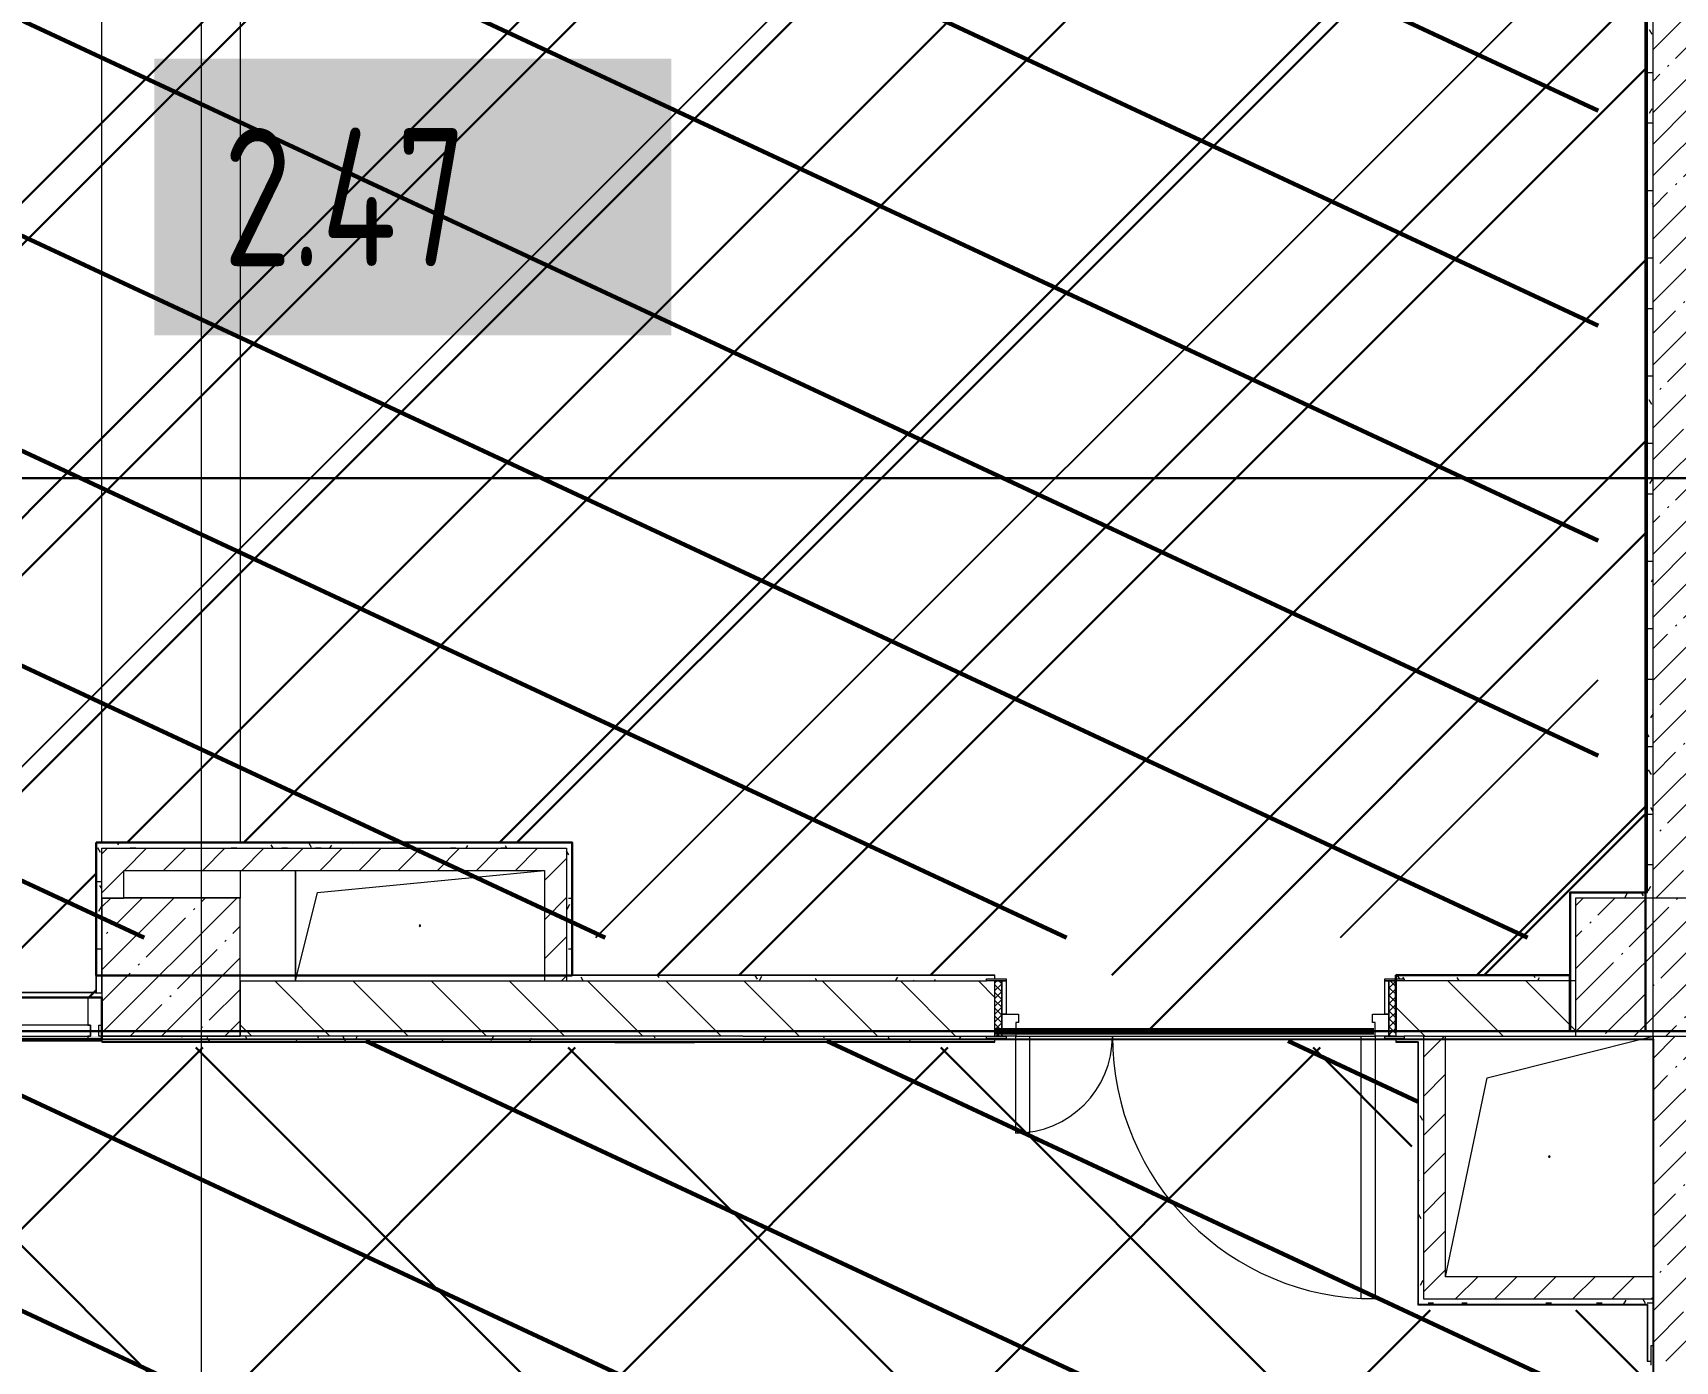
# Model space of a CAD drawing. Header units: millimetres. Extents: x -164500 to 426394, y -23753 to 102118.
# Drawn here: x 264123 to 270062, y 12224 to 17028 of the extents above; entities that cross this region are included whole.
import ezdxf
from ezdxf import colors
from ezdxf.entities.mleader import LeaderData, LeaderLine
from ezdxf.math import Vec2, Vec3

# ---------------------------------------------------------------- set-up
doc = ezdxf.new("R2010")
doc.units = ezdxf.units.MM
doc.linetypes.add('Осевая', pattern=[6350, 1270, -952.5, 3175, -952.5])
for name, color, linetype, lineweight in [('0) шлифовка', 5, 'Continuous', 60), ('284 стык. профилей', 1, 'Continuous', 120), ('5.1) Л-4  Линолеум спортзал', 140, 'Continuous', 30), ('5.2) Л-1 Линолеум', 100, 'Continuous', 30), ('5.3) Линолем обрезка', 100, 'Continuous', 30), ('9.1) Рулон', 30, 'Continuous', 30), ('A-DOOR-2', 7, 'Continuous', 5), ('A-DOOR-FRAM-2', 7, 'Continuous', 5), ('A-FLOR', 7, 'Continuous', 9), ('A-GENM', 7, 'Continuous', 9), ('A-GLAZ-CURT', 7, 'Continuous', 9), ('A-GLAZ-CURT-2', 7, 'Continuous', 20), ('A-GLAZ-CWMG', 7, 'Continuous', 9), ('A-GLAZ-CWMG-1', 7, 'Continuous', 20), ('A-WALL', 7, 'Continuous', 5), ('I-WALL', 7, 'Continuous', 5), ('S-COLS', 7, 'Continuous', 9), ('S-COLS-1', 7, 'Continuous', 5), ('Оси', 7, 'Continuous', 9), ('Оси-2', 7, 'Осевая', 9)]:
    doc.layers.add(name, color=color, linetype=linetype, lineweight=lineweight)
for name, color, linetype in [('1.2) плитка КР3', 160, 'Continuous'), ('2) защита вин плитк', 6, 'Continuous'), ('3.1) Наливной пол', 3, 'Continuous'), ('3.2.1) Нал-ой пол 4 вып', 3, 'Continuous')]:
    doc.layers.add(name, color=color, linetype=linetype)
doc.layers.add('A-AREA-PATT-2', color=7, linetype='Continuous', lineweight=5, true_color=0xcde0ef, transparency=1)
for name, color, linetype, lineweight, true_color in [('A-DOOR-1', 7, 'Continuous', 5, 0xc0c0c0), ('A-DOOR-FRAM-1', 7, 'Continuous', 5, 0xc0c0c0), ('A-WALL-1', 9, 'Continuous', 5, 0x808080), ('A-WALL-FNSH-1', 9, 'Continuous', 5, 0x808080)]:
    doc.layers.add(name, color=color, linetype=linetype, lineweight=lineweight, true_color=true_color)
doc.styles.get("Standard").update_dxf_attribs({"font": 'ГОСТ тип А.ttf'})
doc.styles.add('СПДС', font='ГОСТ тип А.ttf', dxfattribs={"width": 0.9})
doc.dimstyles.new('А3', dxfattribs={"dimtxt": 333, "dimasz": 222, "dimexe": 222, "dimexo": 111, "dimgap": 111, "dimtad": 1, "dimtoh": 1, "dimdec": 0, "dimrnd": 0.0015, "dimzin": 0, "dimdsep": 46, "dimtxsty": 'Standard', "dimblk": 'OBLIQUE', "dimcen": 0, "dimclrd": 7, "dimclre": 7, "dimclrt": 7, "dimadec": 0, "dimazin": 0, "dimtfac": 1, "dimtdec": 0, "dimtofl": 0, "dimtmove": 0, "dimatfit": 3, "dimfxl": 1, "dimtolj": 1, "dimtzin": 0, "dimarcsym": 0})
pattern_1 = [(155, (149298.1, 20823.34), (-297.8825, -638.811), [])]
pattern_2 = [(45, (148772.12, -0.94), (-114.04925, 114.04925), []), (45, (148886.17, -0.94), (-114.04925, 114.04925), [201.612, -40.322, 6.706, -33.617])]
pattern_3 = [(45, (148772.12, -0.94), (-70.71068, 70.71068), [])]
pattern_4 = [(0, (148772.123, -0.94), (243.84, 60.96), [20.117, -162.763, 20.117, -162.763, -975.36]), (0, (148772.123, -0.94), (243.84, 60.96), [-365.76, 20.117, -345.643, 20.117, -162.763, -426.72]), (0, (148772.123, -0.94), (243.84, 60.96), [-914.4, 20.117, -101.803, 20.117, -284.683]), (120, (148863.563, 29.54), (-174.71291, 180.691634), [20.117, -162.763, 20.117, -162.763, -975.36]), (120, (148863.563, 29.54), (-174.71291, 180.691634), [-365.76, 20.117, -345.643, 20.117, -162.763, -426.72]), (120, (148863.563, 29.54), (-174.71291, 180.691634), [-914.4, 20.117, -101.803, 20.117, -284.683]), (240, (148894.043, 151.46), (-69.12709, -241.651634), [20.117, -162.763, 20.117, -162.763, -975.36]), (240, (148894.043, 151.46), (-69.12709, -241.651634), [-365.76, 20.117, -345.643, 20.117, -162.763, -426.72]), (240, (148894.043, 151.46), (-69.12709, -241.651634), [-914.4, 20.117, -101.803, 20.117, -284.683])]
pattern_5 = [(45, (149298.1, 20823.3), (-1347.038, 1347.038), [])]
pattern_6 = [(45, (205553.1, 26879), (-493.914, 493.914), [])]

# ---------------------------------------------------------------- blocks, each defined once
blk = doc.blocks.new('GM_Отверстие прямоугольное _в плите_ - Отверстие-23877052-Объем проектирования 2 этажа')
at = {"layer": 'A-GENM'}
for p, q in [((-225, 285), (375, 435)), ((-375, -435), (-225, 285))]:
    blk.add_line(p, q, dxfattribs=at)
for start, end in [(360, 180), (180, 360)]:
    blk.add_arc((0, 0), 2.5, start, end, dxfattribs=at)
blk = doc.blocks.new('BSC_Колонна _Прямоугольная - 500х500-22291386-Объем проектирования 2 этажа')
at = {"layer": 'S-COLS-1'}
h = blk.add_hatch(dxfattribs=at)
h.set_pattern_fill('FP_171', color=256, style=0, pattern_type=2)
h.set_pattern_definition([(45, (-121180, -13650), (-114.04925, 114.04925), []), (45, (-121065.95, -13650), (-114.04925, 114.04925), [201.613, -40.323, 6.706, -33.617])])
h.paths.add_polyline_path([(62, -250), (250, -250), (250, 250), (-250, 250), (-250, -250), (30, -250)])
for p, q in [((250, 250), (-250, 250)), ((-250, 250), (-250, -250)), ((250, -250), (250, 250)), ((-250, -250), (250, -250))]:
    blk.add_line(p, q, dxfattribs=at)
blk = doc.blocks.new('GM_Отверстие прямоугольное _в плите_ - Отверстие-23876685-Объем проектирования 2 этажа')
at = {"layer": 'A-GENM'}
for p, q in [((-450, -200), (-450, 200)), ((-450, 200), (-450, -200)), ((-370, 120), (450, 200)), ((-450, -200), (-370, 120))]:
    blk.add_line(p, q, dxfattribs=at)
for start, end in [(360, 180), (180, 360)]:
    blk.add_arc((0, 0), 2.5, start, end, dxfattribs=at)
blk = doc.blocks.new('Системная панель - Стекло - 40мм-32428871-Объем проектирования 2 этажа')
at = {"layer": 'A-GLAZ-CURT-2'}
for p, q in [((749.5, 0), (-749.5, 0)), ((-749.5, 0), (-749.5, -40)), ((749.5, -40), (749.5, 0)), ((-749.5, -40), (749.5, -40))]:
    blk.add_line(p, q, dxfattribs=at)
blk = doc.blocks.new('Прямоугольный импост - Импост структурный с накладкой - 160мм Темный-32428319-Объем проектирования 2 этажа')
at = {"layer": 'A-GLAZ-CWMG-1'}
for p, q in [((0, 140), (-50, 140)), ((-50, 140), (-50, 40)), ((0, 40), (0, 140)), ((-50, 40), (-40, 40)), ((-40, 0), (-50, 0)), ((-50, 0), (-50, -17)), ((-40, 40), (-40, 0)), ((-10, 0), (-10, 40)), ((-10, 40), (0, 40)), ((0, 0), (-10, 0)), ((0, -17), (0, 0)), ((-50, -17), (0, -17))]:
    blk.add_line(p, q, dxfattribs=at)
blk = doc.blocks.new('Прямоугольный импост - Импост структурный с накладкой - 160мм Темный-32428868-Объем проектирования 2 этажа')
at = {"layer": 'A-GLAZ-CWMG'}
for p, q in [((114070.5, 13540), (115549.5, 13540)), ((114070.5, 13383), (115549.5, 13383))]:
    blk.add_line(p, q, dxfattribs=at)
blk = doc.blocks.new('_Oblique')
at = {"color": 0, "linetype": 'ByBlock', "lineweight": -2}
blk.add_line((-0.5, -0.5), (0.5, 0.5), dxfattribs=at)
blk = doc.blocks.new('*D1714')
at = {"layer": '5.3) Линолем обрезка', "color": 7, "lineweight": -2, "transparency": 16777216}
for p, q in [((269844.1, 21128.1), (258391.2, 21128.1)), ((258613.2, 13418.1), (258613.2, 21128.1)), ((269844.1, 13418.1), (258391.2, 13418.1))]:
    blk.add_line(p, q, dxfattribs=at)
at = {"layer": 'Defpoints', "color": 0, "transparency": 16777216}
for p in [(258613.2, 21128.1), (269955.1, 21128.1), (269955.1, 13418.1)]:
    blk.add_point(p, dxfattribs=at)
at = {"layer": '5.3) Линолем обрезка', "color": 7, "lineweight": -2, "transparency": 16777216, "xscale": 222, "yscale": 222, "zscale": 222}
for p, rotation in [((258613.2, 21128.1), 90), ((258613.2, 13418.1), 270)]:
    blk.add_blockref('_Oblique', p, dxfattribs=dict(at, rotation=rotation))
at = {"layer": '5.3) Линолем обрезка', "color": 7, "transparency": 16777216, "insert": (258335.7, 17273.1), "char_height": 333, "attachment_point": 5, "rotation": 90}
blk.add_mtext('\\A1;7710', dxfattribs=at)

msp = doc.modelspace()

# ---------------------------------------------------------------- hatches: boundary and pattern name
at = {"layer": '0) шлифовка', "true_color": 0x2776bb}
h = msp.add_hatch(dxfattribs=at)
h.set_pattern_fill('ANSI31', color=152, scale=222, angle=110)
h.set_pattern_definition(pattern_1)
h.paths.add_polyline_path([(269784.036, 20823.34), (259815.67, 20823.34), (259815.67, 13755.828), (269784.036, 13755.828)])
h = msp.add_hatch(dxfattribs=at)
h.set_pattern_fill('ANSI31', color=152, scale=222, angle=110)
h.set_pattern_definition(pattern_1)
h.paths.add_polyline_path([(269131.123, 13382.092), (247337.033, 13382.092), (247337.033, 11340), (249581.123, 11340), (249581.123, 10644.781), (270211.701, 10644.781), (270211.701, 12429), (269131.123, 12429)])
at = {"layer": '2) защита вин плитк'}
h = msp.add_hatch(dxfattribs=at)
h.set_pattern_fill('ANSI31', color=256, scale=600)
h.set_pattern_definition(pattern_5)
h.paths.add_polyline_path([(269784.036, 20823.34), (259815.67, 20823.34), (259815.67, 13755.828), (269784.036, 13755.828)])
h = msp.add_hatch(dxfattribs=at)
h.set_pattern_fill('ANSI31', color=256, scale=600)
h.set_pattern_definition(pattern_5)
h.paths.add_polyline_path([(269784.036, 20823.34), (259815.67, 20823.34), (259815.67, 13755.828), (269784.036, 13755.828)])
at = {"layer": '3.1) Наливной пол'}
h = msp.add_hatch(dxfattribs=at)
h.set_pattern_fill('ANSI31', color=256, scale=600)
h.set_pattern_definition(pattern_5)
h.paths.add_polyline_path([(269784.036, 20823.34), (259815.67, 20823.34), (259815.67, 13755.828), (269784.036, 13755.828)])
at = {"layer": '3.2.1) Нал-ой пол 4 вып'}
h = msp.add_hatch(dxfattribs=at)
h.set_pattern_fill('ANSI31', color=256, scale=600)
h.set_pattern_definition(pattern_5)
h.paths.add_polyline_path([(269784.036, 20823.34), (259815.67, 20823.34), (259815.67, 13755.828), (269784.036, 13755.828)])
at = {"layer": '5.1) Л-4  Линолеум спортзал'}
h = msp.add_hatch(dxfattribs=at)
h.set_pattern_fill('ANSI31', color=256, scale=300)
h.set_pattern_definition([(45, (149298.1, 10739.2), (-673.519, 673.519), [])])
h.paths.add_polyline_path([(269961.123, 20723.059), (268901.34, 20723.059), (268902.34, 21128.059), (267308.621, 21128.059), (267308.621, 20727.059), (266907.621, 20728.059), (266906.621, 21128.059), (264893.572, 21128.059), (264893.572, 20728.092), (264121.572, 20727.092), (264121.572, 21128.059), (259843.123, 21128.059), (259850.963, 13558.575), (264351.123, 13558.575), (264351.123, 14100.059), (266072.572, 14100.059), (266073.572, 13620.059), (269681.123, 13620.059), (269681.123, 13919.059), (269961.123, 13920.059), (269961.123, 18579.059), (269431.735, 18578.059), (269431.735, 19120.059), (269961.123, 19120.059)])
at = {"layer": '5.2) Л-1 Линолеум'}
h = msp.add_hatch(dxfattribs=at)
h.set_pattern_fill('ANSI37', color=256, scale=300)
h.set_pattern_definition([(45, (233742.1, 26815), (-673.52, 673.52), []), (135, (233742.1, 26815), (-673.52, -673.52), [])])
h.paths.add_polyline_path([(269110.123, 13358.059), (267681.572, 13358.059), (264084.683, 13358.059), (264084.683, 13357.059), (264084.566, 13357.059), (262884.801, 13357.059), (262616.689, 13357.059), (262558.977, 13357.059), (261416.689, 13357.059), (247472.123, 13358.059), (247472.123, 13199.058), (247472.123, 11320.058), (249581.123, 11320.058), (249581.123, 10600.059), (252396.123, 10600.059), (263233.261, 10600.059), (263233.261, 10601.059), (264224.33, 10601.059), (264934.694, 10600.934), (264934.694, 10601.059), (265456.354, 10601.059), (269940.123, 10600.059), (269940.123, 12408.059), (269110.123, 12408.059)])
at = {"layer": '5.3) Линолем обрезка', "transparency": 33554646}
h = msp.add_hatch(dxfattribs=at)
h.set_pattern_fill('ANSI31', color=5, scale=220)
h.set_pattern_definition(pattern_6)
h.paths.add_polyline_path([(269955.123, 17418.059), (259843.123, 17418.059), (259843.123, 15418.059), (269955.123, 15418.059)])
h = msp.add_hatch(dxfattribs=at)
h.set_pattern_fill('ANSI31', color=5, scale=220)
h.set_pattern_definition(pattern_6)
h.paths.add_polyline_path([(269955.123, 15418.059), (259843.123, 15418.059), (259843.123, 13539.059), (259872.623, 13539.059), (261317.623, 13539.059), (261367.623, 13539.059), (262792.623, 13539.059), (262842.623, 13539.059), (264321.623, 13539.059), (264372.123, 13539.059), (264372.123, 13556.059), (264352.123, 13556.059), (264352.123, 13554.059), (264351.123, 13554.059), (264351.123, 14100.059), (266072.572, 14100.059), (266073.572, 14100.059), (266073.572, 13620.059), (267602.123, 13620.059), (267602.123, 13619.059), (267602.123, 13607.059), (267642.123, 13607.059), (267642.123, 13599.059), (267642.123, 13479.059), (267687.123, 13479.059), (267687.123, 13449.059), (267677.123, 13449.059), (267677.123, 13418.059), (268977.123, 13418.059), (268977.123, 13449.059), (268967.123, 13449.059), (268967.123, 13479.059), (269012.123, 13479.059), (269012.123, 13599.059), (269012.123, 13607.059), (269052.123, 13607.059), (269052.123, 13620.059), (269681.123, 13620.059), (269681.123, 13920.059), (269955.123, 13920.059)])
at = {"layer": 'A-AREA-PATT-2'}
h = msp.add_hatch(color=256, dxfattribs=at)
h.paths.add_polyline_path([(247492.623, 13189.058), (247493.123, 13189.058), (247492.623, 13189.108)])
h.paths.add_polyline_path([(249962.123, 13379.059), (249962.123, 13382.059), (251337.123, 13380.547), (251337.123, 13379.059), (251387.123, 13380.547), (251387.123, 13382.059), (254321.623, 13382.909), (254321.623, 13399.059), (249872.123, 13399.059), (249872.123, 13382.059), (249912.123, 13382.059), (249912.123, 13379.059), (249947.164, 13379.059)])
h.paths.add_polyline_path([(261327.623, 13379.059), (261327.623, 13382.059), (264371.623, 13382.059), (264371.623, 13399.059), (259822.623, 13399.059), (259822.623, 13382.059), (259862.623, 13382.059), (259862.623, 13379.059), (259912.623, 13379.454), (259912.623, 13382.059), (261277.623, 13380.547), (261277.623, 13379.059), (261305.234, 13379.059)])
at = {"layer": 'A-DOOR-2'}
h = msp.add_hatch(dxfattribs=at)
h.set_pattern_fill('FP_214', color=256, style=0, pattern_type=2)
h.set_pattern_definition([(225, (269891.034, 13334.374), (-14.14214, 14.14214), []), (135, (269891.034, 13334.374), (14.14214, 14.14214), [])])
h.paths.add_polyline_path([(269027.123, 13399.059), (269052.123, 13400.825), (269052.123, 13599.059), (269027.123, 13598.264), (269027.123, 13587.52)])
at = {"layer": 'A-DOOR-FRAM-2'}
h = msp.add_hatch(dxfattribs=at)
h.set_pattern_fill('FP_215', color=256, style=0, pattern_type=2)
h.set_pattern_definition([(315, (267768.24, 13334.374), (-14.1421, -14.1421), []), (225, (267768.24, 13334.374), (-14.1421, 14.1421), [])])
h.paths.add_polyline_path([(267602.123, 13399.059), (267627.123, 13399.059), (267627.123, 13599.059), (267602.123, 13599.059)])
at = {"layer": 'I-WALL'}
h = msp.add_hatch(dxfattribs=at)
h.set_pattern_fill('FP_191', color=256, style=0, pattern_type=2)
h.set_pattern_definition(pattern_4)
h.paths.add_polyline_path([(269982.123, 13919.059), (269982.123, 18599.059), (269962.123, 18578.059), (269962.123, 13919.059)])
h.paths.add_polyline_path([(269962.123, 18579.059), (269982.123, 18599.059), (269962.123, 18599.059)])
h = msp.add_hatch(dxfattribs=at)
h.set_pattern_fill('FP_1', color=256, style=0, pattern_type=2)
h.set_pattern_definition(pattern_2)
h.paths.add_polyline_path([(269982.123, 10599.059), (270202.123, 10599.059), (270202.123, 10824.059), (269982.123, 10824.059), (269982.123, 10769.059)])
h.paths.add_polyline_path([(270085.873, 12224.059), (270202.123, 12224.059), (270202.123, 13399.059), (269982.123, 13399.059), (269982.123, 12224.059)])
h.paths.add_polyline_path([(270182.123, 13899.059), (270202.123, 13899.059), (270202.123, 18599.058), (269982.123, 18599.059), (269982.123, 13899.059), (270143.851, 13899.059)])
h = msp.add_hatch(dxfattribs=at)
h.set_pattern_fill('FP_191', color=256, style=0, pattern_type=2)
h.set_pattern_definition(pattern_4)
h.paths.add_polyline_path([(264352.123, 13556.059), (264372.123, 13556.059), (264371.375, 14099.059), (264352.123, 14099.059), (264352.123, 13573.232)])
h = msp.add_hatch(dxfattribs=at)
h.set_pattern_fill('FP_191', color=256, style=0, pattern_type=2)
h.set_pattern_definition(pattern_4)
h.paths.add_polyline_path([(265972.572, 14079.059), (266072.572, 14079.059), (266072.572, 14099.059), (264372.123, 14099.059), (264372.572, 14079.059), (265244.439, 14079.059)])
h = msp.add_hatch(dxfattribs=at)
h.set_pattern_fill('FP_22', color=256, style=0, pattern_type=2)
h.set_pattern_definition(pattern_3)
h.paths.add_polyline_path([(264452.123, 13899.059), (264452.123, 14079.059), (264372.123, 14079.059), (264372.572, 13899.059)])
h = msp.add_hatch(dxfattribs=at)
h.set_pattern_fill('FP_22', color=256, style=0, pattern_type=2)
h.set_pattern_definition(pattern_3)
h.paths.add_polyline_path([(265992.746, 13999.059), (266052.572, 13999.059), (266052.572, 14079.059), (264452.123, 14079.059), (264452.123, 13999.059), (265972.572, 13999.059)])
h = msp.add_hatch(dxfattribs=at)
h.set_pattern_fill('FP_191', color=256, style=0, pattern_type=2)
h.set_pattern_definition(pattern_4)
h.paths.add_polyline_path([(266072.572, 13599.059), (266070.35, 13616.836), (266052.572, 13599.059)])
h.paths.add_polyline_path([(266052.572, 13599.059), (266072.572, 13620.059), (266072.572, 14079.059), (266052.572, 14079.059), (266052.572, 13613.604)])
h = msp.add_hatch(dxfattribs=at)
h.set_pattern_fill('FP_22', color=256, style=0, pattern_type=2)
h.set_pattern_definition(pattern_3)
h.paths.add_polyline_path([(265972.572, 13599.059), (266052.572, 13599.059), (266052.572, 13999.059), (265972.572, 13999.059), (265972.572, 13972.081)])
h = msp.add_hatch(dxfattribs=at)
h.set_pattern_fill('FP_191', color=256, style=0, pattern_type=2)
h.set_pattern_definition(pattern_4)
h.paths.add_polyline_path([(269942.213, 13899.059), (269982.123, 13899.059), (269961.123, 13919.059), (269702.123, 13919.059), (269702.123, 13899.059), (269915.457, 13899.059)])
h.paths.add_polyline_path([(269982.123, 13899.059), (269982.123, 13919.059), (269962.123, 13919.059)])
h = msp.add_hatch(dxfattribs=at)
h.set_pattern_fill('FP_191', color=256, style=0, pattern_type=2)
h.set_pattern_definition(pattern_4)
h.paths.add_polyline_path([(269603.972, 13599.059), (269702.123, 13599.059), (269681.123, 13619.059), (269052.123, 13619.059), (269052.123, 13607.059), (269082.123, 13607.059), (269082.123, 13599.059), (269581.53, 13599.059)])
h.paths.add_polyline_path([(269702.123, 13599.059), (269702.123, 13619.059), (269682.123, 13619.059)])
h.paths.add_polyline_path([(266072.572, 13599.059), (267572.123, 13599.451), (267572.123, 13607.059), (267602.123, 13607.059), (267602.123, 13619.059), (266072.572, 13619.059), (266072.572, 13602.448)])
h = msp.add_hatch(dxfattribs=at)
h.set_pattern_fill('FP_23', color=256, style=0, pattern_type=2)
h.set_pattern_definition([(135, (148772.12, -0.94), (-141.42136, -141.42136), [])])
h.paths.add_polyline_path([(269580.845, 13399.059), (269702.123, 13399.059), (269702.123, 13599.059), (269052.123, 13599.059), (269052.123, 13399.059), (269280.163, 13399.059)])
h.paths.add_polyline_path([(267572.123, 13399.059), (267602.123, 13399.059), (267602.123, 13599.059), (264872.572, 13599.059), (264872.572, 13399.059), (266689.908, 13399.059)])
h = msp.add_hatch(dxfattribs=at)
h.set_pattern_fill('FP_191', color=256, style=0, pattern_type=2)
h.set_pattern_definition(pattern_4)
h.paths.add_polyline_path([(269131.123, 13379.059), (269132.123, 13399.059), (269082.123, 13399.059), (269082.123, 13391.059), (269052.123, 13391.059), (269052.123, 13379.059), (269082.123, 13379.059)])
h.paths.add_polyline_path([(266072.572, 13379.059), (267602.123, 13379.059), (267602.123, 13391.059), (267572.123, 13391.059), (267572.123, 13399.059), (264371.623, 13399.059), (264372.123, 13379.059), (266052.572, 13379.059)])
h = msp.add_hatch(dxfattribs=at)
h.set_pattern_fill('FP_191', color=256, style=0, pattern_type=2)
h.set_pattern_definition(pattern_4)
h.paths.add_polyline_path([(269132.123, 12429.059), (269152.123, 12429.059), (269152.123, 13399.059), (269132.123, 13396.933), (269132.123, 12447.168)])
h = msp.add_hatch(dxfattribs=at)
h.set_pattern_fill('FP_22', color=256, style=0, pattern_type=2)
h.set_pattern_definition(pattern_3)
h.paths.add_polyline_path([(269232.123, 12449.059), (269232.123, 13399.059), (269152.123, 13399.059), (269152.123, 12449.059)])
h = msp.add_hatch(dxfattribs=at)
h.set_pattern_fill('FP_22', color=256, style=0, pattern_type=2)
h.set_pattern_definition(pattern_3)
h.paths.add_polyline_path([(269232.123, 12449.059), (269982.123, 12449.059), (269982.123, 12529.059), (269232.123, 12529.059), (269232.123, 12453.678)])
h = msp.add_hatch(dxfattribs=at)
h.set_pattern_fill('FP_191', color=256, style=0, pattern_type=2)
h.set_pattern_definition(pattern_4)
h.paths.add_polyline_path([(269961.123, 12429.059), (269982.123, 12449.059), (269152.123, 12449.059), (269152.123, 12429.059), (269580.845, 12429.059)])
h.paths.add_polyline_path([(269982.123, 12429.059), (269982.123, 12449.059), (269962.123, 12429.059)])
h = msp.add_hatch(dxfattribs=at)
h.set_pattern_fill('FP_191', color=256, style=0, pattern_type=2)
h.set_pattern_definition(pattern_4)
h.paths.add_polyline_path([(269962.123, 10599.059), (269982.123, 10599.059), (269982.123, 10769.059), (269974.123, 10769.059), (269974.123, 10824.059), (269962.123, 10822.688), (269962.123, 10619.059)])
h.paths.add_polyline_path([(269974.123, 12224.059), (269974.123, 12279.059), (269982.123, 12279.059), (269982.123, 12429.059), (269962.123, 12429.034), (269962.123, 12224.059)])
at = {"layer": 'S-COLS-1'}
h = msp.add_hatch(dxfattribs=at)
h.set_pattern_fill('FP_1', color=256, style=0, pattern_type=2)
h.set_pattern_definition(pattern_2)
h.paths.add_polyline_path([(264372.572, 13399.059), (264872.123, 13399.059), (264872.123, 13899.059), (264372.123, 13899.059), (264372.123, 13399.059)])

# ---------------------------------------------------------------- linework, layer by layer
at = {"layer": '1.2) плитка КР3'}
msp.add_lwpolyline([(233742.123, 13389.059), (269982.123, 13389.059), (269982.123, 10599.059), (233742.123, 10599.059)], close=True, dxfattribs=at)
at = {"layer": '284 стык. профилей'}
msp.add_lwpolyline([(267602.123, 13418.059), (268972.003, 13418.059)], dxfattribs=at)
at = {"layer": '5.3) Линолем обрезка', "color": 30, "true_color": 0xf26722}
msp.add_lwpolyline([(259843.123, 21128.059), (269955.123, 21128.059), (269955.123, 13418.059), (259843.123, 13418.059)], close=True, dxfattribs=at)
at = {"layer": '5.3) Линолем обрезка'}
for points in [[(259843.123, 15418.059), (280343.123, 15418.059), (280343.123, 17418.059), (259843.123, 17418.059)], [(259843.123, 13418.059), (280343.123, 13418.059), (280343.123, 15418.059), (259843.123, 15418.059)], [(264351.123, 14100.059), (266072.572, 14100.059), (266072.572, 13619.059), (264351.123, 13619.059)], [(269682.123, 13919.059), (269955.123, 13919.059), (269955.123, 13418.059), (269682.123, 13418.059)], [(269681.123, 13620.059), (269052.123, 13620.059), (269052.123, 13418.059), (269681.123, 13418.059)], [(259843.123, 13539.059), (264371.623, 13539.059), (264371.623, 13389.059), (259843.123, 13389.059)]]:
    msp.add_lwpolyline(points, close=True, dxfattribs=at)
at = {"layer": 'A-DOOR-1'}
for p, q in [((267677.123, 13399.059), (267727.123, 13399.059)), ((267677.123, 13049.059), (267677.123, 13399.059)), ((267727.123, 13399.059), (267727.123, 13049.059)), ((268927.123, 13399.059), (268977.123, 13399.059)), ((268927.123, 12449.059), (268927.123, 13399.059)), ((268977.123, 13399.059), (268977.123, 12449.059)), ((267727.123, 13049.059), (267677.123, 13049.059)), ((268977.123, 12449.059), (268927.123, 12449.059))]:
    msp.add_line(p, q, dxfattribs=at)
for centre, radius, start, end in [((267677.123, 13399.059), 350, 270, 0), ((268977.123, 13399.059), 950, 180, 270)]:
    msp.add_arc(centre, radius, start, end, dxfattribs=at)
at = {"layer": 'A-DOOR-FRAM-1'}
for p, q in [((267572.123, 13607.059), (267642.123, 13607.059)), ((267572.123, 13599.059), (267572.123, 13607.059)), ((267642.123, 13607.059), (267642.123, 13599.059)), ((269012.123, 13599.059), (269012.123, 13607.059)), ((269012.123, 13607.059), (269082.123, 13607.059)), ((269082.123, 13607.059), (269082.123, 13599.059)), ((267642.123, 13599.059), (267572.123, 13599.059)), ((267602.123, 13599.059), (267627.123, 13599.059)), ((267602.123, 13399.059), (267602.123, 13599.059)), ((267627.123, 13599.059), (267627.123, 13399.059)), ((267627.123, 13599.059), (267642.123, 13599.059)), ((267627.123, 13479.059), (267627.123, 13599.059)), ((267642.123, 13599.059), (267642.123, 13479.059)), ((269012.123, 13479.059), (269012.123, 13599.059)), ((269012.123, 13599.059), (269027.123, 13599.059)), ((269082.123, 13599.059), (269012.123, 13599.059)), ((269027.123, 13399.059), (269027.123, 13599.059)), ((269027.123, 13599.059), (269052.123, 13599.059)), ((269027.123, 13599.059), (269027.123, 13479.059)), ((269052.123, 13599.059), (269052.123, 13399.059)), ((267627.123, 13479.059), (267687.123, 13479.059)), ((267627.123, 13399.059), (267627.123, 13479.059)), ((267642.123, 13479.059), (267627.123, 13479.059)), ((267677.123, 13449.059), (267677.123, 13399.059)), ((267687.123, 13449.059), (267677.123, 13449.059)), ((267687.123, 13479.059), (267687.123, 13449.059)), ((268967.123, 13479.059), (269027.123, 13479.059)), ((268967.123, 13449.059), (268967.123, 13479.059)), ((268977.123, 13449.059), (268967.123, 13449.059)), ((268977.123, 13399.059), (268977.123, 13449.059)), ((269027.123, 13479.059), (269012.123, 13479.059)), ((269027.123, 13479.059), (269027.123, 13399.059)), ((267572.123, 13399.059), (267642.123, 13399.059)), ((267572.123, 13391.059), (267572.123, 13399.059)), ((267642.123, 13391.059), (267572.123, 13391.059)), ((267627.123, 13399.059), (267602.123, 13399.059)), ((267677.123, 13399.059), (267627.123, 13399.059)), ((267642.123, 13399.059), (267642.123, 13391.059)), ((269027.123, 13399.059), (268977.123, 13399.059)), ((269012.123, 13391.059), (269012.123, 13399.059)), ((269012.123, 13399.059), (269082.123, 13399.059)), ((269082.123, 13391.059), (269012.123, 13391.059)), ((269052.123, 13399.059), (269027.123, 13399.059)), ((269082.123, 13399.059), (269082.123, 13391.059)), ((269982.123, 12279.059), (269974.123, 12279.059)), ((269974.123, 12279.059), (269974.123, 12209.059)), ((269982.123, 12209.059), (269982.123, 12279.059))]:
    msp.add_line(p, q, dxfattribs=at)
at = {"layer": 'A-FLOR'}
for p, q in [((264372.572, 14099.995), (264372.572, 19100)), ((264372.572, 14099.053), (264372.572, 19099.059)), ((264872.572, 18600), (264872.572, 14100)), ((264872.572, 18599.059), (264872.572, 14099.059)), ((264872.572, 14000), (264872.572, 13900)), ((264872.572, 13999.059), (264872.572, 13899.059)), ((264872.123, 13900), (264452.123, 13900)), ((264872.123, 13899.059), (264452.123, 13899.059)), ((264352.123, 13557), (261312.123, 13557)), ((264352.123, 13556.059), (261312.123, 13556.059)), ((266689.908, 13400), (267572.123, 13400)), ((266689.908, 13399.059), (267572.123, 13399.059)), ((267677.123, 13400), (268977.123, 13400)), ((267677.123, 13399.059), (268977.123, 13399.059))]:
    msp.add_line(p, q, dxfattribs=at)
at = {"layer": 'A-WALL'}
for p, q in [((269982.123, 13899.059), (269982.123, 18599.059)), ((269962.123, 13919.059), (269962.123, 18579.059)), ((266072.572, 14099.059), (266072.572, 13619.059)), ((269682.123, 13919.059), (269682.123, 13619.059)), ((269682.123, 13919.059), (269962.123, 13919.059)), ((269052.123, 13619.059), (269682.123, 13619.059)), ((264872.572, 13599.059), (267572.123, 13599.059)), ((269702.123, 13599.059), (269082.123, 13599.059)), ((266689.908, 13399.059), (264371.623, 13399.059)), ((269132.123, 13379.059), (269052.123, 13379.059)), ((269152.123, 13399.059), (269082.123, 13399.059)), ((269132.123, 13379.059), (269132.123, 12429.059)), ((269982.123, 12429.059), (269982.123, 12279.059))]:
    msp.add_line(p, q, dxfattribs=at)
at = {"layer": 'A-WALL-1'}
for p, q in [((266072.572, 14099.059), (264352.123, 14099.059)), ((264372.123, 13556.059), (264372.123, 14079.059)), ((264372.123, 14079.059), (266052.572, 14079.059)), ((266052.572, 14079.059), (266052.572, 13599.059)), ((264452.123, 13899.059), (264452.123, 13999.059)), ((264452.123, 13999.059), (265972.572, 13999.059)), ((265972.572, 13999.059), (265972.572, 13599.059)), ((264372.123, 13899.059), (264452.123, 13899.059)), ((267602.123, 13619.059), (266072.572, 13619.059)), ((267602.123, 13607.059), (267602.123, 13619.059)), ((269052.123, 13619.059), (269052.123, 13607.059)), ((264352.123, 13556.059), (264372.123, 13556.059)), ((264872.572, 13599.059), (264872.572, 13399.059)), ((264371.623, 13399.059), (264371.623, 13379.059)), ((264371.623, 13379.059), (264372.123, 13379.059)), ((267602.123, 13379.059), (267602.123, 13391.059)), ((269052.123, 13391.059), (269052.123, 13379.059)), ((269152.123, 13399.059), (269702.123, 13399.059)), ((269152.123, 13399.059), (269152.123, 12449.059)), ((269232.123, 12529.059), (269232.123, 13399.059)), ((269982.123, 13399.059), (269982.123, 12429.059)), ((269982.123, 12529.059), (269232.123, 12529.059)), ((269152.123, 12449.059), (269982.123, 12449.059)), ((269961.123, 12429.059), (269962.123, 12429.059)), ((269962.123, 12429.059), (269962.123, 12224.059)), ((269962.123, 12224.059), (269974.123, 12224.059))]:
    msp.add_line(p, q, dxfattribs=at)
at = {"layer": 'A-WALL-FNSH-1'}
for p, q in [((269961.123, 18578.059), (269961.123, 13920.059)), ((266073.572, 14100.059), (264351.123, 14100.059)), ((264351.123, 14100.059), (264351.123, 13554.059)), ((264352.123, 13554.059), (264352.123, 14099.059)), ((266073.572, 13620.059), (266073.572, 14100.059)), ((269961.123, 13920.059), (269681.123, 13920.059)), ((269681.123, 13920.059), (269681.123, 13620.059)), ((267602.123, 13620.059), (266073.572, 13620.059)), ((267602.123, 13619.059), (267602.123, 13620.059)), ((269681.123, 13620.059), (269052.123, 13620.059)), ((269052.123, 13620.059), (269052.123, 13619.059)), ((264351.123, 13554.059), (264352.123, 13554.059)), ((267602.123, 13379.059), (264372.123, 13379.059)), ((264372.123, 13379.059), (264372.123, 13378.059)), ((264372.123, 13378.059), (267602.123, 13378.059)), ((265057.807, 13378.059), (265057.807, 13377.059)), ((266257.571, 13377.059), (266257.571, 13378.059)), ((266515.923, 13377.059), (266515.923, 13378.059)), ((267602.123, 13378.059), (267602.123, 13379.059)), ((269052.123, 13379.059), (269052.123, 13378.059)), ((269052.123, 13378.059), (269131.123, 13378.059)), ((269131.123, 13378.059), (269131.123, 12428.059)), ((269131.123, 12428.059), (269961.123, 12428.059)), ((269961.123, 12429.059), (269132.123, 12429.059)), ((269961.123, 12428.059), (269961.123, 12224.059)), ((269961.123, 12224.059), (269962.123, 12224.059))]:
    msp.add_line(p, q, dxfattribs=at)
at = {"layer": 'I-WALL'}
for p, q in [((265057.689, 13378.059), (265057.689, 13377.059)), ((266227.806, 13377.059), (265057.689, 13377.059)), ((266227.806, 13377.059), (266227.806, 13378.059)), ((266227.806, 13377.059), (266515.923, 13377.059)), ((266257.689, 13377.059), (266257.689, 13378.059))]:
    msp.add_line(p, q, dxfattribs=at)
at = {"layer": 'S-COLS-1'}
for p, q in [((264872.123, 13899.059), (264372.123, 13899.059)), ((264372.123, 13899.059), (264372.123, 13399.059)), ((264872.123, 13399.059), (264872.123, 13899.059)), ((264372.123, 13399.059), (264872.123, 13399.059))]:
    msp.add_line(p, q, dxfattribs=at)
at = {"layer": 'Оси'}
for points in [[(264732.123, -1907.2), (264732.123, 3092.8), (264732.123, 16914.156), (264732.123, 21914.156)], [(269982.123, -1907.2), (269982.123, 3092.8), (269982.123, 16914.156), (269982.123, 21914.156)]]:
    msp.add_lwpolyline(points, dxfattribs=at)
at = {"layer": 'Оси-2'}
for p, q in [((264732.123, 3093.741), (264732.123, 16915.097)), ((269982.123, 3093.741), (269982.123, 16915.097))]:
    msp.add_line(p, q, dxfattribs=at)

# ---------------------------------------------------------------- block references
at = {"layer": 'A-GENM'}
for name, p in [('GM_Отверстие прямоугольное _в плите_ - Отверстие-23876685-Объем проектирования 2 этажа', (265522.572, 13799.059)), ('GM_Отверстие прямоугольное _в плите_ - Отверстие-23877052-Объем проектирования 2 этажа', (269607.123, 12964.059))]:
    msp.add_blockref(name, p, dxfattribs=at)
at = {"layer": 'A-GLAZ-CURT', "rotation": 180}
msp.add_blockref('Системная панель - Стекло - 40мм-32428871-Объем проектирования 2 этажа', (263582.123, 13399.059), dxfattribs=at)
at = {"layer": 'A-GLAZ-CWMG'}
for name, p in [('Прямоугольный импост - Импост структурный с накладкой - 160мм Темный-32428868-Объем проектирования 2 этажа', (148772.123, -0.941)), ('Прямоугольный импост - Импост структурный с накладкой - 160мм Темный-32428319-Объем проектирования 2 этажа', (264371.623, 13399.059))]:
    msp.add_blockref(name, p, dxfattribs=at)
at = {"layer": 'S-COLS'}
msp.add_blockref('BSC_Колонна _Прямоугольная - 500х500-22291386-Объем проектирования 2 этажа', (269952.123, 13649.059), dxfattribs=at)

# ---------------------------------------------------------------- texts
at = {"insert": (264811.349, 16684.307), "char_height": 500, "width": 1370.88562, "attachment_point": 1, "style": 'СПДС', "bg_fill": 1, "box_fill_scale": 1.5, "bg_fill_color": 7, "bg_fill_true_color": 16777215, "bg_fill_transparency": 0}
msp.add_mtext('2.47', dxfattribs=at)

# ---------------------------------------------------------------- dimensions: what is measured, and where the dimension line sits
at = {"layer": '5.3) Линолем обрезка'}
dim = msp.add_linear_dim(base=(258613.24, 21128.059), p1=(269955.123, 13418.059), p2=(269955.123, 21128.059), angle=90, dimstyle='А3', dxfattribs=at)
dim.commit()
dim.dimension.update_dxf_attribs({"geometry": '*D1714', "text_midpoint": (258335.74, 17273.059)})

# ---------------------------------------------------------------- leaders
at = {"layer": '9.1) Рулон', "color": 250, "lineweight": 30}
ml = msp.add_multileader_mtext('Standard', dxfattribs=at)
ml.set_content('Линолеум, ширина рулона 2 м, \\PДлина рулона 20,5 м = одна полоса 20,22 м + обрезок 0,28 м.\\PК закупке 2 рулонов (82,0 м2)   ', color=250, style='СПДС')
ml.set_leader_properties()
ml.build(insert=Vec2(0, 0))
ml.multileader.update_dxf_attribs({"arrow_head_size": 400})
ctx = ml.context
ctx.base_point, ctx.char_height, ctx.arrow_head_size, ctx.plane_origin = Vec3(260188.04, 25965.989), 700, 400, Vec3(274914.882, 24460.923)
notes = []
notes.append((ctx, [(1, (1, 1, 0), (260180.04, 25965.989), (1, 0), 8, [(0, [(260040.424, 20211.09)], 0, [])])]))
ctx.mtext.insert, ctx.mtext.flow_direction = Vec3(260190.04, 26420.989), 5
for ctx, leaders in notes:
    for number, flags, end, landing, length, lines in leaders:
        leader = LeaderData()
        leader.index, (leader.has_last_leader_line, leader.has_dogleg_vector, leader.attachment_direction) = number, flags
        leader.last_leader_point, leader.dogleg_vector, leader.dogleg_length = Vec3(end), Vec3(landing), length
        for number, points, colour, breaks in lines:
            line = LeaderLine()
            line.index, line.vertices, line.color, line.breaks = number, Vec3.list(points), colors.encode_raw_color(colour), breaks
            leader.lines.append(line)
        ctx.leaders.append(leader)

doc.saveas('drawing.dxf')
